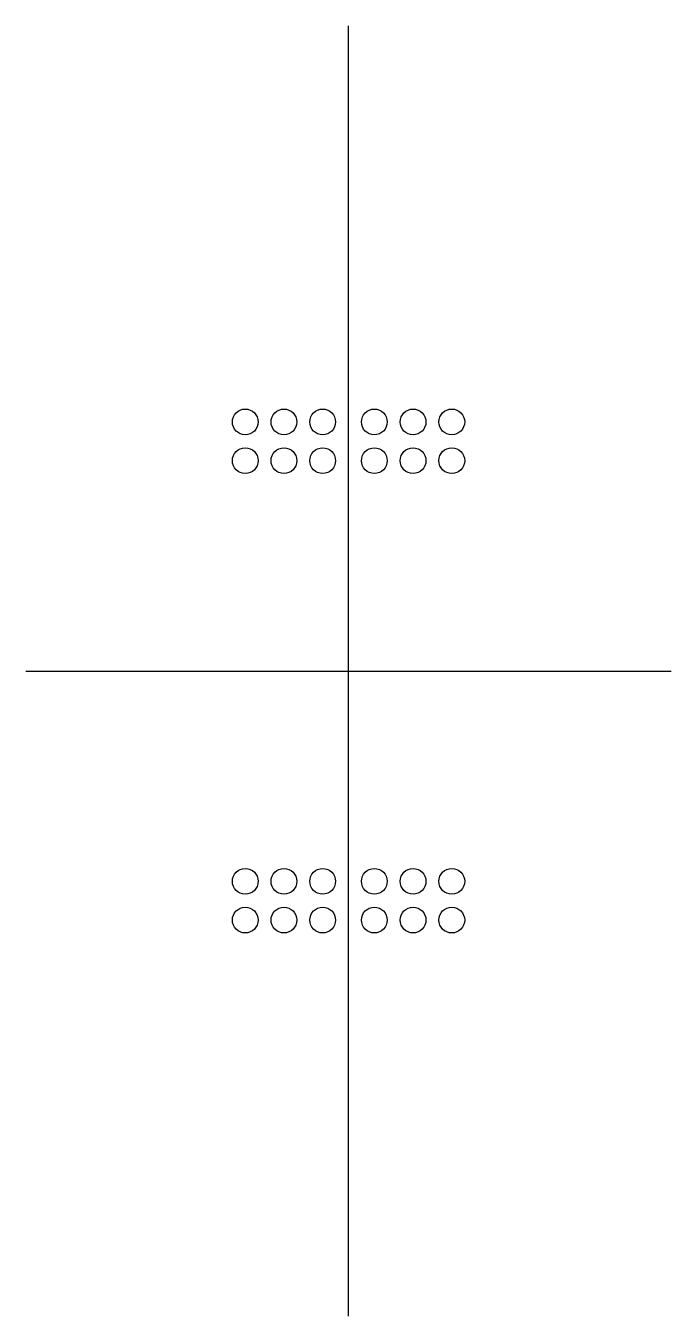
# Model space of a CAD drawing. Extents: x -500 to 500, y -1000 to 1000.
import ezdxf

# ---------------------------------------------------------------- set-up
doc = ezdxf.new("R2010")
doc.units = 0
doc.layers.get('0').update_dxf_attribs({"linetype": 'CONTINUOUS'})

msp = doc.modelspace()

# ---------------------------------------------------------------- linework, layer by layer
for p, q in [((0, -1000), (0, 1000)), ((-500, 0), (500, 0))]:
    msp.add_line(p, q)
for centre in [(-160, 386), (-160, 386), (-100, 386), (-100, 386), (-40, 386), (-40, 386), (40, 386), (40, 386), (100, 386), (100, 386), (160, 386), (160, 386), (-160, 326), (-160, 326), (-100, 326), (-100, 326), (-40, 326), (-40, 326), (40, 326), (40, 326), (100, 326), (100, 326), (160, 326), (160, 326), (-160, -326), (-160, -326), (-100, -326), (-100, -326), (-40, -326), (-40, -326), (40, -326), (40, -326), (100, -326), (100, -326), (160, -326), (160, -326), (-160, -386), (-160, -386), (-100, -386), (-100, -386), (-40, -386), (-40, -386), (40, -386), (40, -386), (100, -386), (100, -386), (160, -386), (160, -386)]:
    msp.add_circle(centre, 20)

doc.saveas('drawing.dxf')
